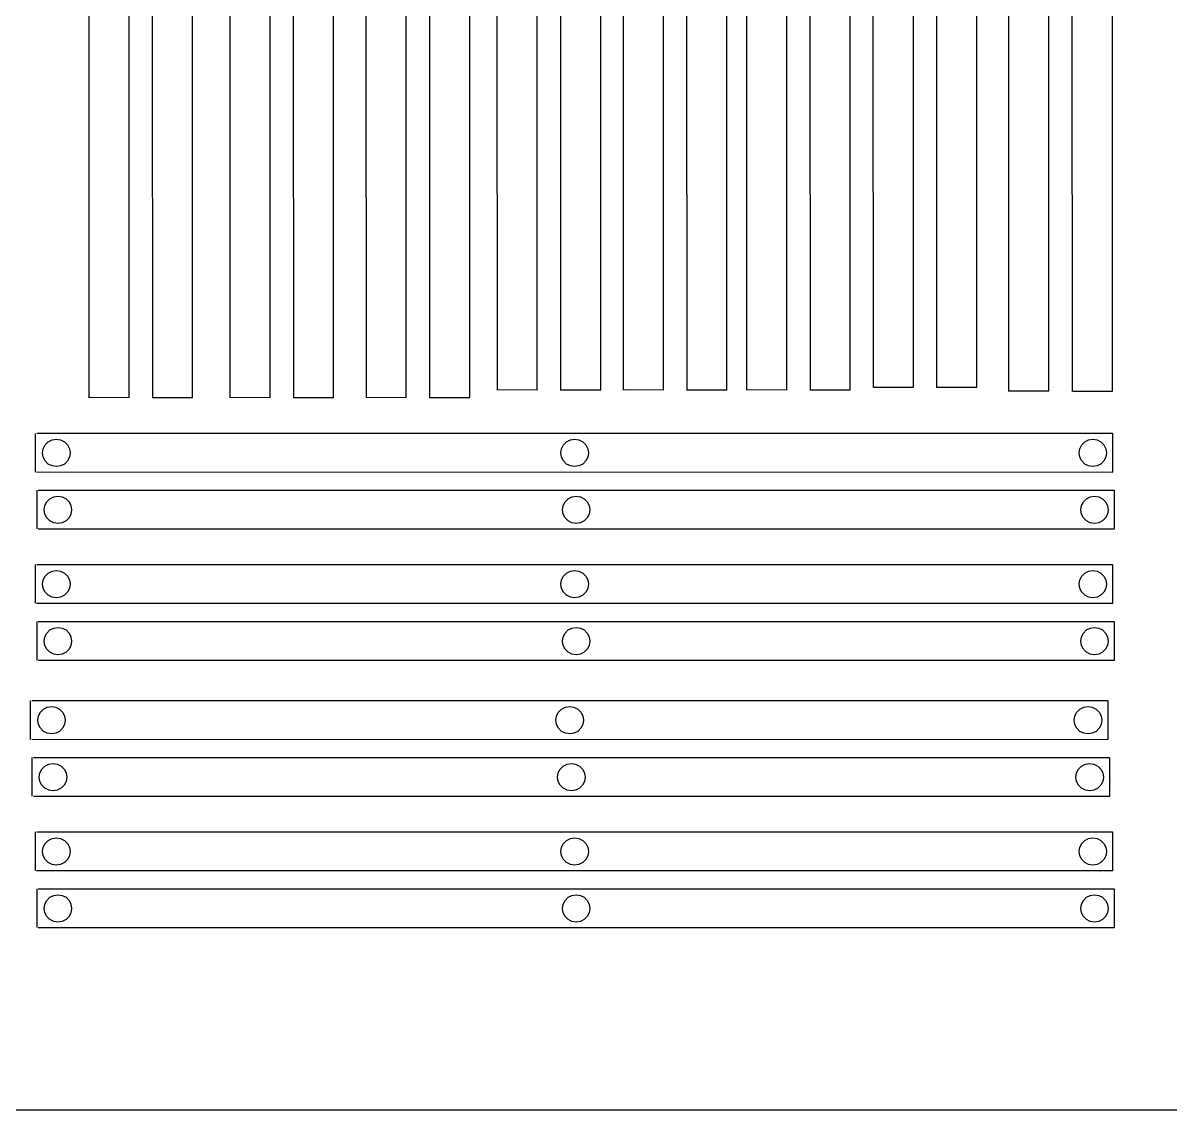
# Model space of a CAD drawing. Header units: inches. Extents: x 976 to 1475, y 93 to 492.
# Drawn here: x 1123.3 to 1210.9, y 92.9 to 176 of the extents above; entities that cross this region are included whole.
import ezdxf

# ---------------------------------------------------------------- set-up
doc = ezdxf.new("R2010")
doc.units = ezdxf.units.IN
doc.header["$MEASUREMENT"] = 0

msp = doc.modelspace()

# ---------------------------------------------------------------- linework, layer by layer
for p, q in [((1159.507, 147.949), (1159.45, 281.357)), ((1169.148, 147.949), (1169.091, 281.357)), ((1178.57, 147.949), (1178.513, 281.357)), ((1188.242, 148.151), (1188.185, 281.558)), ((1193.094, 148.133), (1193.037, 281.54)), ((1128.324, 147.367), (1128.268, 280.775)), ((1133.176, 147.35), (1133.12, 280.757)), ((1139.098, 147.367), (1139.041, 280.775)), ((1143.949, 147.35), (1143.893, 280.757)), ((1149.5, 147.367), (1149.443, 280.775)), ((1154.351, 147.35), (1154.295, 280.757)), ((1164.358, 147.932), (1164.302, 281.339)), ((1173.999, 147.932), (1173.943, 281.339)), ((1183.421, 147.932), (1183.365, 281.339)), ((1198.594, 147.864), (1198.538, 281.271)), ((1203.446, 147.846), (1203.39, 281.254)), ((1191.281, 148.166), (1188.279, 148.171)), ((1196.133, 148.148), (1193.131, 148.153)), ((1131.363, 147.382), (1128.362, 147.387)), ((1136.215, 147.365), (1133.213, 147.37)), ((1142.137, 147.382), (1139.135, 147.387)), ((1146.988, 147.365), (1143.987, 147.37)), ((1152.539, 147.382), (1149.537, 147.387)), ((1157.39, 147.365), (1154.388, 147.37)), ((1162.546, 147.964), (1159.544, 147.969)), ((1167.397, 147.947), (1164.396, 147.952)), ((1172.187, 147.964), (1169.185, 147.969)), ((1177.038, 147.947), (1174.037, 147.952)), ((1181.609, 147.964), (1178.607, 147.969)), ((1186.46, 147.947), (1183.459, 147.952)), ((1201.633, 147.879), (1198.632, 147.884)), ((1206.485, 147.861), (1203.483, 147.866)), ((1124.181, 144.654), (1124.181, 141.7)), ((1206.514, 144.666), (1206.514, 141.681)), ((1206.52, 141.675), (1124.299, 141.679)), ((1124.304, 140.302), (1124.304, 137.348)), ((1206.637, 140.313), (1206.637, 137.329)), ((1206.643, 137.322), (1124.422, 137.327)), ((1124.181, 134.627), (1124.181, 131.673)), ((1206.514, 134.638), (1206.514, 131.654)), ((1206.52, 131.647), (1124.299, 131.652)), ((1124.304, 130.274), (1124.304, 127.321)), ((1206.637, 130.286), (1206.637, 127.302)), ((1206.643, 127.295), (1124.422, 127.299)), ((1123.81, 124.228), (1123.81, 121.274)), ((1206.142, 124.24), (1206.142, 121.255)), ((1206.148, 121.249), (1123.928, 121.253)), ((1123.933, 119.876), (1123.933, 116.922)), ((1206.265, 119.887), (1206.265, 116.903)), ((1206.271, 116.896), (1124.051, 116.901)), ((1124.181, 114.201), (1124.181, 111.247)), ((1206.514, 114.212), (1206.514, 111.228)), ((1206.52, 111.221), (1124.299, 111.226)), ((1124.304, 109.848), (1124.304, 106.895)), ((1206.637, 109.86), (1206.637, 106.876)), ((1206.643, 106.869), (1124.422, 106.874))]:
    msp.add_line(p, q)
at = {"color": 0}
for p, q in [((1191.288, 148.169), (1191.288, 281.52)), ((1196.14, 148.152), (1196.14, 281.502)), ((1131.37, 147.386), (1131.37, 280.736)), ((1136.222, 147.368), (1136.222, 280.718)), ((1142.144, 147.386), (1142.144, 280.736)), ((1146.995, 147.368), (1146.995, 280.718)), ((1152.546, 147.386), (1152.546, 280.736)), ((1157.397, 147.368), (1157.397, 280.718)), ((1162.553, 147.968), (1162.553, 281.318)), ((1167.404, 147.95), (1167.404, 281.3)), ((1172.194, 147.968), (1172.194, 281.318)), ((1177.045, 147.95), (1177.045, 281.3)), ((1181.616, 147.968), (1181.616, 281.318)), ((1186.467, 147.95), (1186.467, 281.3)), ((1201.64, 147.882), (1201.64, 281.233)), ((1206.492, 147.865), (1206.492, 281.215)), ((1124.304, 144.66), (1206.504, 144.66)), ((1124.806, 143.485), (1124.954, 143.777)), ((1124.954, 143.777), (1125.187, 144.01)), ((1125.187, 144.01), (1125.479, 144.159)), ((1125.479, 144.159), (1125.803, 144.21)), ((1125.803, 144.21), (1126.128, 144.159)), ((1126.128, 144.159), (1126.421, 144.01)), ((1126.421, 144.01), (1126.653, 143.777)), ((1126.653, 143.777), (1126.802, 143.485)), ((1164.405, 143.485), (1164.555, 143.777)), ((1164.555, 143.777), (1164.786, 144.01)), ((1164.786, 144.01), (1165.08, 144.159)), ((1165.08, 144.159), (1165.404, 144.21)), ((1165.404, 144.21), (1165.728, 144.159)), ((1165.728, 144.159), (1166.021, 144.01)), ((1166.021, 144.01), (1166.253, 143.777)), ((1166.253, 143.777), (1166.403, 143.485)), ((1204.006, 143.485), (1204.154, 143.777)), ((1204.154, 143.777), (1204.387, 144.01)), ((1204.387, 144.01), (1204.679, 144.159)), ((1204.679, 144.159), (1205.003, 144.21)), ((1205.003, 144.21), (1205.328, 144.159)), ((1205.328, 144.159), (1205.621, 144.01)), ((1205.621, 144.01), (1205.853, 143.777)), ((1205.853, 143.777), (1206.002, 143.485)), ((1124.755, 143.16), (1124.806, 143.485)), ((1124.806, 142.836), (1124.755, 143.16)), ((1126.802, 143.485), (1126.853, 143.16)), ((1126.853, 143.16), (1126.802, 142.836)), ((1164.354, 143.16), (1164.405, 143.485)), ((1164.405, 142.836), (1164.354, 143.16)), ((1166.403, 143.485), (1166.454, 143.16)), ((1166.454, 143.16), (1166.403, 142.836)), ((1203.955, 143.16), (1204.006, 143.485)), ((1204.006, 142.836), (1203.955, 143.16)), ((1206.002, 143.485), (1206.053, 143.16)), ((1206.053, 143.16), (1206.002, 142.836)), ((1124.954, 142.544), (1124.806, 142.836)), ((1125.187, 142.311), (1124.954, 142.544)), ((1125.479, 142.162), (1125.187, 142.311)), ((1125.803, 142.111), (1125.479, 142.162)), ((1126.128, 142.162), (1125.803, 142.111)), ((1126.421, 142.311), (1126.128, 142.162)), ((1126.653, 142.544), (1126.421, 142.311)), ((1126.802, 142.836), (1126.653, 142.544)), ((1164.555, 142.544), (1164.405, 142.836)), ((1164.786, 142.311), (1164.555, 142.544)), ((1165.08, 142.162), (1164.786, 142.311)), ((1165.404, 142.111), (1165.08, 142.162)), ((1165.728, 142.162), (1165.404, 142.111)), ((1166.021, 142.311), (1165.728, 142.162)), ((1166.253, 142.544), (1166.021, 142.311)), ((1166.403, 142.836), (1166.253, 142.544)), ((1204.154, 142.544), (1204.006, 142.836)), ((1204.387, 142.311), (1204.154, 142.544)), ((1204.679, 142.162), (1204.387, 142.311)), ((1205.003, 142.111), (1204.679, 142.162)), ((1205.328, 142.162), (1205.003, 142.111)), ((1205.621, 142.311), (1205.328, 142.162)), ((1205.853, 142.544), (1205.621, 142.311)), ((1206.002, 142.836), (1205.853, 142.544)), ((1124.427, 140.308), (1206.627, 140.308)), ((1124.929, 139.133), (1125.077, 139.425)), ((1125.077, 139.425), (1125.31, 139.658)), ((1125.31, 139.658), (1125.602, 139.806)), ((1125.602, 139.806), (1125.926, 139.857)), ((1125.926, 139.857), (1126.252, 139.806)), ((1126.252, 139.806), (1126.544, 139.658)), ((1126.544, 139.658), (1126.777, 139.425)), ((1126.777, 139.425), (1126.925, 139.133)), ((1164.528, 139.133), (1164.678, 139.425)), ((1164.678, 139.425), (1164.909, 139.658)), ((1164.909, 139.658), (1165.203, 139.806)), ((1165.203, 139.806), (1165.527, 139.857)), ((1165.527, 139.857), (1165.851, 139.806)), ((1165.851, 139.806), (1166.144, 139.658)), ((1166.144, 139.658), (1166.376, 139.425)), ((1166.376, 139.425), (1166.526, 139.133)), ((1204.129, 139.133), (1204.277, 139.425)), ((1204.277, 139.425), (1204.51, 139.658)), ((1204.51, 139.658), (1204.802, 139.806)), ((1204.802, 139.806), (1205.126, 139.857)), ((1205.126, 139.857), (1205.451, 139.806)), ((1205.451, 139.806), (1205.744, 139.658)), ((1205.744, 139.658), (1205.976, 139.425)), ((1205.976, 139.425), (1206.125, 139.133)), ((1124.878, 138.807), (1124.929, 139.133)), ((1124.929, 138.484), (1124.878, 138.807)), ((1125.077, 138.191), (1124.929, 138.484)), ((1126.925, 138.484), (1126.777, 138.191)), ((1126.925, 139.133), (1126.976, 138.807)), ((1126.976, 138.807), (1126.925, 138.484)), ((1164.477, 138.807), (1164.528, 139.133)), ((1164.528, 138.484), (1164.477, 138.807)), ((1164.678, 138.191), (1164.528, 138.484)), ((1166.526, 138.484), (1166.376, 138.191)), ((1166.526, 139.133), (1166.577, 138.807)), ((1166.577, 138.807), (1166.526, 138.484)), ((1204.078, 138.807), (1204.129, 139.133)), ((1204.129, 138.484), (1204.078, 138.807)), ((1204.277, 138.191), (1204.129, 138.484)), ((1206.125, 138.484), (1205.976, 138.191)), ((1206.125, 139.133), (1206.176, 138.807)), ((1206.176, 138.807), (1206.125, 138.484)), ((1125.31, 137.959), (1125.077, 138.191)), ((1125.602, 137.81), (1125.31, 137.959)), ((1125.926, 137.759), (1125.602, 137.81)), ((1126.252, 137.81), (1125.926, 137.759)), ((1126.544, 137.959), (1126.252, 137.81)), ((1126.777, 138.191), (1126.544, 137.959)), ((1164.909, 137.959), (1164.678, 138.191)), ((1165.203, 137.81), (1164.909, 137.959)), ((1165.527, 137.759), (1165.203, 137.81)), ((1165.851, 137.81), (1165.527, 137.759)), ((1166.144, 137.959), (1165.851, 137.81)), ((1166.376, 138.191), (1166.144, 137.959)), ((1204.51, 137.959), (1204.277, 138.191)), ((1204.802, 137.81), (1204.51, 137.959)), ((1205.126, 137.759), (1204.802, 137.81)), ((1205.451, 137.81), (1205.126, 137.759)), ((1205.744, 137.959), (1205.451, 137.81)), ((1205.976, 138.191), (1205.744, 137.959)), ((1124.304, 134.633), (1206.504, 134.633)), ((1125.187, 133.983), (1125.479, 134.131)), ((1125.479, 134.131), (1125.803, 134.182)), ((1125.803, 134.182), (1126.128, 134.131)), ((1126.128, 134.131), (1126.421, 133.983)), ((1164.786, 133.983), (1165.08, 134.131)), ((1165.08, 134.131), (1165.404, 134.182)), ((1165.404, 134.182), (1165.728, 134.131)), ((1165.728, 134.131), (1166.021, 133.983)), ((1204.387, 133.983), (1204.679, 134.131)), ((1204.679, 134.131), (1205.003, 134.182)), ((1205.003, 134.182), (1205.328, 134.131)), ((1205.328, 134.131), (1205.621, 133.983)), ((1124.755, 133.132), (1124.806, 133.458)), ((1124.806, 133.458), (1124.954, 133.75)), ((1124.954, 133.75), (1125.187, 133.983)), ((1126.421, 133.983), (1126.653, 133.75)), ((1126.653, 133.75), (1126.802, 133.458)), ((1126.802, 133.458), (1126.853, 133.132)), ((1164.354, 133.132), (1164.405, 133.458)), ((1164.405, 133.458), (1164.555, 133.75)), ((1164.555, 133.75), (1164.786, 133.983)), ((1166.021, 133.983), (1166.253, 133.75)), ((1166.253, 133.75), (1166.403, 133.458)), ((1166.403, 133.458), (1166.454, 133.132)), ((1203.955, 133.132), (1204.006, 133.458)), ((1204.006, 133.458), (1204.154, 133.75)), ((1204.154, 133.75), (1204.387, 133.983)), ((1205.621, 133.983), (1205.853, 133.75)), ((1205.853, 133.75), (1206.002, 133.458)), ((1206.002, 133.458), (1206.053, 133.132)), ((1124.806, 132.809), (1124.755, 133.132)), ((1124.954, 132.516), (1124.806, 132.809)), ((1125.187, 132.284), (1124.954, 132.516)), ((1126.653, 132.516), (1126.421, 132.284)), ((1126.802, 132.809), (1126.653, 132.516)), ((1126.853, 133.132), (1126.802, 132.809)), ((1164.405, 132.809), (1164.354, 133.132)), ((1164.555, 132.516), (1164.405, 132.809)), ((1164.786, 132.284), (1164.555, 132.516)), ((1166.253, 132.516), (1166.021, 132.284)), ((1166.403, 132.809), (1166.253, 132.516)), ((1166.454, 133.132), (1166.403, 132.809)), ((1204.006, 132.809), (1203.955, 133.132)), ((1204.154, 132.516), (1204.006, 132.809)), ((1204.387, 132.284), (1204.154, 132.516)), ((1205.853, 132.516), (1205.621, 132.284)), ((1206.002, 132.809), (1205.853, 132.516)), ((1206.053, 133.132), (1206.002, 132.809)), ((1125.479, 132.135), (1125.187, 132.284)), ((1125.803, 132.084), (1125.479, 132.135)), ((1126.128, 132.135), (1125.803, 132.084)), ((1126.421, 132.284), (1126.128, 132.135)), ((1165.08, 132.135), (1164.786, 132.284)), ((1165.404, 132.084), (1165.08, 132.135)), ((1165.728, 132.135), (1165.404, 132.084)), ((1166.021, 132.284), (1165.728, 132.135)), ((1204.679, 132.135), (1204.387, 132.284)), ((1205.003, 132.084), (1204.679, 132.135)), ((1205.328, 132.135), (1205.003, 132.084)), ((1205.621, 132.284), (1205.328, 132.135)), ((1124.427, 130.281), (1206.627, 130.281)), ((1125.31, 129.63), (1125.602, 129.779)), ((1125.602, 129.779), (1125.926, 129.83)), ((1125.926, 129.83), (1126.252, 129.779)), ((1126.252, 129.779), (1126.544, 129.63)), ((1164.909, 129.63), (1165.203, 129.779)), ((1165.203, 129.779), (1165.527, 129.83)), ((1165.527, 129.83), (1165.851, 129.779)), ((1165.851, 129.779), (1166.144, 129.63)), ((1204.51, 129.63), (1204.802, 129.779)), ((1204.802, 129.779), (1205.126, 129.83)), ((1205.126, 129.83), (1205.451, 129.779)), ((1205.451, 129.779), (1205.744, 129.63)), ((1124.878, 128.78), (1124.929, 129.105)), ((1124.929, 129.105), (1125.077, 129.397)), ((1125.077, 129.397), (1125.31, 129.63)), ((1126.544, 129.63), (1126.777, 129.397)), ((1126.777, 129.397), (1126.925, 129.105)), ((1126.925, 129.105), (1126.976, 128.78)), ((1164.477, 128.78), (1164.528, 129.105)), ((1164.528, 129.105), (1164.678, 129.397)), ((1164.678, 129.397), (1164.909, 129.63)), ((1166.144, 129.63), (1166.376, 129.397)), ((1166.376, 129.397), (1166.526, 129.105)), ((1166.526, 129.105), (1166.577, 128.78)), ((1204.078, 128.78), (1204.129, 129.105)), ((1204.129, 129.105), (1204.277, 129.397)), ((1204.277, 129.397), (1204.51, 129.63)), ((1205.744, 129.63), (1205.976, 129.397)), ((1205.976, 129.397), (1206.125, 129.105)), ((1206.125, 129.105), (1206.176, 128.78)), ((1124.929, 128.456), (1124.878, 128.78)), ((1125.077, 128.164), (1124.929, 128.456)), ((1125.31, 127.931), (1125.077, 128.164)), ((1126.777, 128.164), (1126.544, 127.931)), ((1126.925, 128.456), (1126.777, 128.164)), ((1126.976, 128.78), (1126.925, 128.456)), ((1164.528, 128.456), (1164.477, 128.78)), ((1164.678, 128.164), (1164.528, 128.456)), ((1164.909, 127.931), (1164.678, 128.164)), ((1166.376, 128.164), (1166.144, 127.931)), ((1166.526, 128.456), (1166.376, 128.164)), ((1166.577, 128.78), (1166.526, 128.456)), ((1204.129, 128.456), (1204.078, 128.78)), ((1204.277, 128.164), (1204.129, 128.456)), ((1204.51, 127.931), (1204.277, 128.164)), ((1205.976, 128.164), (1205.744, 127.931)), ((1206.125, 128.456), (1205.976, 128.164)), ((1206.176, 128.78), (1206.125, 128.456)), ((1125.602, 127.782), (1125.31, 127.931)), ((1125.926, 127.731), (1125.602, 127.782)), ((1126.252, 127.782), (1125.926, 127.731)), ((1126.544, 127.931), (1126.252, 127.782)), ((1165.203, 127.782), (1164.909, 127.931)), ((1165.527, 127.731), (1165.203, 127.782)), ((1165.851, 127.782), (1165.527, 127.731)), ((1166.144, 127.931), (1165.851, 127.782)), ((1204.802, 127.782), (1204.51, 127.931)), ((1205.126, 127.731), (1204.802, 127.782)), ((1205.451, 127.782), (1205.126, 127.731)), ((1205.744, 127.931), (1205.451, 127.782)), ((1123.932, 124.234), (1206.132, 124.234)), ((1124.583, 123.351), (1124.816, 123.584)), ((1124.816, 123.584), (1125.108, 123.733)), ((1125.108, 123.733), (1125.432, 123.784)), ((1125.432, 123.784), (1125.757, 123.733)), ((1125.757, 123.733), (1126.049, 123.584)), ((1126.049, 123.584), (1126.282, 123.351)), ((1164.184, 123.351), (1164.415, 123.584)), ((1164.415, 123.584), (1164.709, 123.733)), ((1164.709, 123.733), (1165.032, 123.784)), ((1165.032, 123.784), (1165.356, 123.733)), ((1165.356, 123.733), (1165.65, 123.584)), ((1165.65, 123.584), (1165.881, 123.351)), ((1203.783, 123.351), (1204.016, 123.584)), ((1204.016, 123.584), (1204.308, 123.733)), ((1204.308, 123.733), (1204.632, 123.784)), ((1204.632, 123.784), (1204.957, 123.733)), ((1204.957, 123.733), (1205.249, 123.584)), ((1205.249, 123.584), (1205.482, 123.351)), ((1124.383, 122.734), (1124.434, 123.059)), ((1124.434, 122.41), (1124.383, 122.734)), ((1124.434, 123.059), (1124.583, 123.351)), ((1126.282, 123.351), (1126.431, 123.059)), ((1126.431, 123.059), (1126.482, 122.734)), ((1126.482, 122.734), (1126.431, 122.41)), ((1163.982, 122.734), (1164.033, 123.059)), ((1164.033, 122.41), (1163.982, 122.734)), ((1164.033, 123.059), (1164.184, 123.351)), ((1165.881, 123.351), (1166.031, 123.059)), ((1166.031, 123.059), (1166.083, 122.734)), ((1166.083, 122.734), (1166.031, 122.41)), ((1203.583, 122.734), (1203.634, 123.059)), ((1203.634, 122.41), (1203.583, 122.734)), ((1203.634, 123.059), (1203.783, 123.351)), ((1205.482, 123.351), (1205.631, 123.059)), ((1205.631, 123.059), (1205.682, 122.734)), ((1205.682, 122.734), (1205.631, 122.41)), ((1124.583, 122.118), (1124.434, 122.41)), ((1124.816, 121.885), (1124.583, 122.118)), ((1125.108, 121.736), (1124.816, 121.885)), ((1126.049, 121.885), (1125.757, 121.736)), ((1126.282, 122.118), (1126.049, 121.885)), ((1126.431, 122.41), (1126.282, 122.118)), ((1164.184, 122.118), (1164.033, 122.41)), ((1164.415, 121.885), (1164.184, 122.118)), ((1164.709, 121.736), (1164.415, 121.885)), ((1165.65, 121.885), (1165.356, 121.736)), ((1165.881, 122.118), (1165.65, 121.885)), ((1166.031, 122.41), (1165.881, 122.118)), ((1203.783, 122.118), (1203.634, 122.41)), ((1204.016, 121.885), (1203.783, 122.118)), ((1204.308, 121.736), (1204.016, 121.885)), ((1205.249, 121.885), (1204.957, 121.736)), ((1205.482, 122.118), (1205.249, 121.885)), ((1205.631, 122.41), (1205.482, 122.118)), ((1125.432, 121.685), (1125.108, 121.736)), ((1125.757, 121.736), (1125.432, 121.685)), ((1165.032, 121.685), (1164.709, 121.736)), ((1165.356, 121.736), (1165.032, 121.685)), ((1204.632, 121.685), (1204.308, 121.736)), ((1204.957, 121.736), (1204.632, 121.685)), ((1124.055, 119.882), (1206.255, 119.882)), ((1124.706, 118.999), (1124.939, 119.232)), ((1124.939, 119.232), (1125.231, 119.381)), ((1125.231, 119.381), (1125.555, 119.432)), ((1125.555, 119.432), (1125.88, 119.381)), ((1125.88, 119.381), (1126.172, 119.232)), ((1126.172, 119.232), (1126.405, 118.999)), ((1164.307, 118.999), (1164.538, 119.232)), ((1164.538, 119.232), (1164.832, 119.381)), ((1164.832, 119.381), (1165.155, 119.432)), ((1165.155, 119.432), (1165.479, 119.381)), ((1165.479, 119.381), (1165.773, 119.232)), ((1165.773, 119.232), (1166.004, 118.999)), ((1203.906, 118.999), (1204.139, 119.232)), ((1204.139, 119.232), (1204.431, 119.381)), ((1204.431, 119.381), (1204.755, 119.432)), ((1204.755, 119.432), (1205.08, 119.381)), ((1205.08, 119.381), (1205.372, 119.232)), ((1205.372, 119.232), (1205.605, 118.999)), ((1124.506, 118.381), (1124.557, 118.707)), ((1124.557, 118.058), (1124.506, 118.381)), ((1124.557, 118.707), (1124.706, 118.999)), ((1126.405, 118.999), (1126.554, 118.707)), ((1126.554, 118.707), (1126.605, 118.381)), ((1126.605, 118.381), (1126.554, 118.058)), ((1164.105, 118.381), (1164.156, 118.707)), ((1164.156, 118.058), (1164.105, 118.381)), ((1164.156, 118.707), (1164.307, 118.999)), ((1166.004, 118.999), (1166.154, 118.707)), ((1166.154, 118.707), (1166.206, 118.381)), ((1166.206, 118.381), (1166.154, 118.058)), ((1203.706, 118.381), (1203.757, 118.707)), ((1203.757, 118.058), (1203.706, 118.381)), ((1203.757, 118.707), (1203.906, 118.999)), ((1205.605, 118.999), (1205.754, 118.707)), ((1205.754, 118.707), (1205.805, 118.381)), ((1205.805, 118.381), (1205.754, 118.058)), ((1124.706, 117.765), (1124.557, 118.058)), ((1124.939, 117.533), (1124.706, 117.765)), ((1125.231, 117.384), (1124.939, 117.533)), ((1126.172, 117.533), (1125.88, 117.384)), ((1126.405, 117.765), (1126.172, 117.533)), ((1126.554, 118.058), (1126.405, 117.765)), ((1164.307, 117.765), (1164.156, 118.058)), ((1164.538, 117.533), (1164.307, 117.765)), ((1164.832, 117.384), (1164.538, 117.533)), ((1165.773, 117.533), (1165.479, 117.384)), ((1166.004, 117.765), (1165.773, 117.533)), ((1166.154, 118.058), (1166.004, 117.765)), ((1203.906, 117.765), (1203.757, 118.058)), ((1204.139, 117.533), (1203.906, 117.765)), ((1204.431, 117.384), (1204.139, 117.533)), ((1205.372, 117.533), (1205.08, 117.384)), ((1205.605, 117.765), (1205.372, 117.533)), ((1205.754, 118.058), (1205.605, 117.765)), ((1125.555, 117.333), (1125.231, 117.384)), ((1125.88, 117.384), (1125.555, 117.333)), ((1165.155, 117.333), (1164.832, 117.384)), ((1165.479, 117.384), (1165.155, 117.333)), ((1204.755, 117.333), (1204.431, 117.384)), ((1205.08, 117.384), (1204.755, 117.333)), ((1124.304, 114.207), (1206.504, 114.207)), ((1124.806, 113.032), (1124.954, 113.324)), ((1124.954, 113.324), (1125.187, 113.557)), ((1125.187, 113.557), (1125.479, 113.706)), ((1125.479, 113.706), (1125.803, 113.757)), ((1125.803, 113.757), (1126.128, 113.706)), ((1126.128, 113.706), (1126.421, 113.557)), ((1126.421, 113.557), (1126.653, 113.324)), ((1126.653, 113.324), (1126.802, 113.032)), ((1164.405, 113.032), (1164.555, 113.324)), ((1164.555, 113.324), (1164.786, 113.557)), ((1164.786, 113.557), (1165.08, 113.706)), ((1165.08, 113.706), (1165.404, 113.757)), ((1165.404, 113.757), (1165.728, 113.706)), ((1165.728, 113.706), (1166.021, 113.557)), ((1166.021, 113.557), (1166.253, 113.324)), ((1166.253, 113.324), (1166.403, 113.032)), ((1204.006, 113.032), (1204.154, 113.324)), ((1204.154, 113.324), (1204.387, 113.557)), ((1204.387, 113.557), (1204.679, 113.706)), ((1204.679, 113.706), (1205.003, 113.757)), ((1205.003, 113.757), (1205.328, 113.706)), ((1205.328, 113.706), (1205.621, 113.557)), ((1205.621, 113.557), (1205.853, 113.324)), ((1205.853, 113.324), (1206.002, 113.032)), ((1124.755, 112.706), (1124.806, 113.032)), ((1124.806, 112.383), (1124.755, 112.706)), ((1124.954, 112.091), (1124.806, 112.383)), ((1126.802, 112.383), (1126.653, 112.091)), ((1126.802, 113.032), (1126.853, 112.706)), ((1126.853, 112.706), (1126.802, 112.383)), ((1164.354, 112.706), (1164.405, 113.032)), ((1164.405, 112.383), (1164.354, 112.706)), ((1164.555, 112.091), (1164.405, 112.383)), ((1166.403, 112.383), (1166.253, 112.091)), ((1166.403, 113.032), (1166.454, 112.706)), ((1166.454, 112.706), (1166.403, 112.383)), ((1203.955, 112.706), (1204.006, 113.032)), ((1204.006, 112.383), (1203.955, 112.706)), ((1204.154, 112.091), (1204.006, 112.383)), ((1206.002, 112.383), (1205.853, 112.091)), ((1206.002, 113.032), (1206.053, 112.706)), ((1206.053, 112.706), (1206.002, 112.383)), ((1125.187, 111.858), (1124.954, 112.091)), ((1125.479, 111.709), (1125.187, 111.858)), ((1125.803, 111.658), (1125.479, 111.709)), ((1126.128, 111.709), (1125.803, 111.658)), ((1126.421, 111.858), (1126.128, 111.709)), ((1126.653, 112.091), (1126.421, 111.858)), ((1164.786, 111.858), (1164.555, 112.091)), ((1165.08, 111.709), (1164.786, 111.858)), ((1165.404, 111.658), (1165.08, 111.709)), ((1165.728, 111.709), (1165.404, 111.658)), ((1166.021, 111.858), (1165.728, 111.709)), ((1166.253, 112.091), (1166.021, 111.858)), ((1204.387, 111.858), (1204.154, 112.091)), ((1204.679, 111.709), (1204.387, 111.858)), ((1205.003, 111.658), (1204.679, 111.709)), ((1205.328, 111.709), (1205.003, 111.658)), ((1205.621, 111.858), (1205.328, 111.709)), ((1205.853, 112.091), (1205.621, 111.858)), ((1124.427, 109.855), (1206.627, 109.855)), ((1124.929, 108.679), (1125.077, 108.972)), ((1125.077, 108.972), (1125.31, 109.204)), ((1125.31, 109.204), (1125.602, 109.353)), ((1125.602, 109.353), (1125.926, 109.404)), ((1125.926, 109.404), (1126.252, 109.353)), ((1126.252, 109.353), (1126.544, 109.204)), ((1126.544, 109.204), (1126.777, 108.972)), ((1126.777, 108.972), (1126.925, 108.679)), ((1164.528, 108.679), (1164.678, 108.972)), ((1164.678, 108.972), (1164.909, 109.204)), ((1164.909, 109.204), (1165.203, 109.353)), ((1165.203, 109.353), (1165.527, 109.404)), ((1165.527, 109.404), (1165.851, 109.353)), ((1165.851, 109.353), (1166.144, 109.204)), ((1166.144, 109.204), (1166.376, 108.972)), ((1166.376, 108.972), (1166.526, 108.679)), ((1204.129, 108.679), (1204.277, 108.972)), ((1204.277, 108.972), (1204.51, 109.204)), ((1204.51, 109.204), (1204.802, 109.353)), ((1204.802, 109.353), (1205.126, 109.404)), ((1205.126, 109.404), (1205.451, 109.353)), ((1205.451, 109.353), (1205.744, 109.204)), ((1205.744, 109.204), (1205.976, 108.972)), ((1205.976, 108.972), (1206.125, 108.679)), ((1124.878, 108.354), (1124.929, 108.679)), ((1124.929, 108.03), (1124.878, 108.354)), ((1125.077, 107.738), (1124.929, 108.03)), ((1126.925, 108.03), (1126.777, 107.738)), ((1126.925, 108.679), (1126.976, 108.354)), ((1126.976, 108.354), (1126.925, 108.03)), ((1164.477, 108.354), (1164.528, 108.679)), ((1164.528, 108.03), (1164.477, 108.354)), ((1164.678, 107.738), (1164.528, 108.03)), ((1166.526, 108.03), (1166.376, 107.738)), ((1166.526, 108.679), (1166.577, 108.354)), ((1166.577, 108.354), (1166.526, 108.03)), ((1204.078, 108.354), (1204.129, 108.679)), ((1204.129, 108.03), (1204.078, 108.354)), ((1204.277, 107.738), (1204.129, 108.03)), ((1206.125, 108.03), (1205.976, 107.738)), ((1206.125, 108.679), (1206.176, 108.354)), ((1206.176, 108.354), (1206.125, 108.03)), ((1125.31, 107.505), (1125.077, 107.738)), ((1125.602, 107.357), (1125.31, 107.505)), ((1125.926, 107.306), (1125.602, 107.357)), ((1126.252, 107.357), (1125.926, 107.306)), ((1126.544, 107.505), (1126.252, 107.357)), ((1126.777, 107.738), (1126.544, 107.505)), ((1164.909, 107.505), (1164.678, 107.738)), ((1165.203, 107.357), (1164.909, 107.505)), ((1165.527, 107.306), (1165.203, 107.357)), ((1165.851, 107.357), (1165.527, 107.306)), ((1166.144, 107.505), (1165.851, 107.357)), ((1166.376, 107.738), (1166.144, 107.505)), ((1204.51, 107.505), (1204.277, 107.738)), ((1204.802, 107.357), (1204.51, 107.505)), ((1205.126, 107.306), (1204.802, 107.357)), ((1205.451, 107.357), (1205.126, 107.306)), ((1205.744, 107.505), (1205.451, 107.357)), ((1205.976, 107.738), (1205.744, 107.505))]:
    msp.add_line(p, q, dxfattribs=at)
msp.add_lwpolyline([(976.393, 492.466), (1474.937, 492.466), (1474.937, 92.947), (976.393, 92.947)], close=True)

doc.saveas('drawing.dxf')
